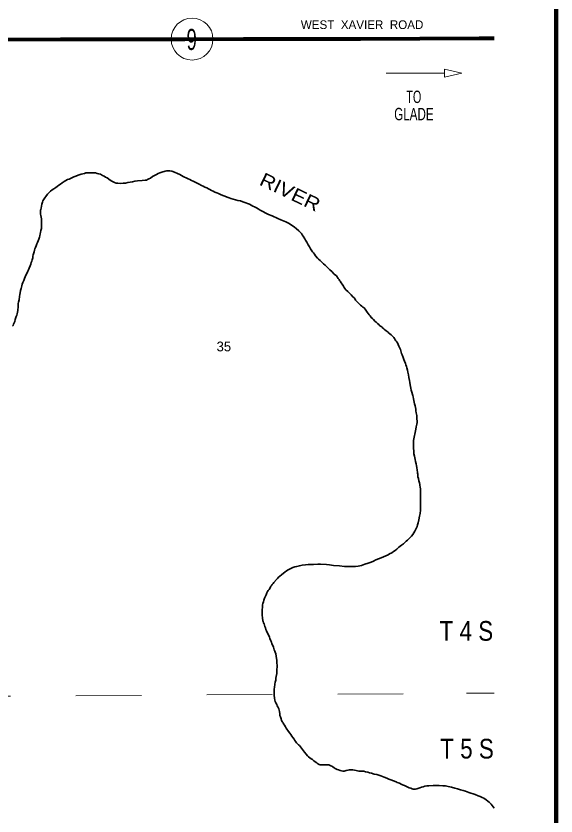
# Model space of a CAD drawing. Extents: x -143 to 192, y -296 to 46.
# Drawn here: x -140.168 to -139.343, y -294.838 to -293.616 of the extents above; entities that cross this region are included whole.
import ezdxf
from ezdxf.enums import TextEntityAlignment as Align

# ---------------------------------------------------------------- set-up
doc = ezdxf.new("R2010")
doc.units = 0
doc.header["$LTSCALE"] = 0.006
doc.linetypes.add('MEDIUM_DASHED', pattern=[4.5, 3, -1.5])
for name, color, linetype, lineweight in [('12', 7, 'Continuous', 80), ('15', 7, 'MEDIUM_DASHED', 13), ('19', 7, 'Continuous', 13), ('25', 7, 'Continuous', 35), ('35', 7, 'Continuous', 13), ('48', 7, 'Continuous', 106)]:
    doc.layers.add(name, color=color, linetype=linetype, lineweight=lineweight)
for name, color, linetype in [('29', 7, 'Continuous'), ('45', 7, 'Continuous'), ('46', 7, 'Continuous'), ('49', 7, 'Continuous')]:
    doc.layers.add(name, color=color, linetype=linetype)

msp = doc.modelspace()

# ---------------------------------------------------------------- linework, layer by layer
at = {"layer": '12'}
msp.add_lwpolyline([(-140.568182, -293.653409), (-140.476894, -293.653409), (-140.3875, -293.652841), (-140.289583, -293.652652), (-140.189773, -293.652273), (-140.099432, -293.651894), (-140.00303, -293.651515), (-139.909848, -293.651515), (-139.819318, -293.651326), (-139.728788, -293.651326), (-139.641477, -293.651326), (-139.550758, -293.650568), (-139.45928, -293.650379), (-139.437311, -293.650379)], dxfattribs=at)
at = {"layer": '15'}
for p, q in [((-140.275947, -294.656061), (-139.479356, -294.650947)), ((-139.479356, -294.650947), (-139.437311, -294.650947))]:
    msp.add_line(p, q, dxfattribs=at)
at = {"layer": '19'}
msp.add_circle((-139.898573, -293.651623), 0.031987, dxfattribs=at)
at = {"layer": '25'}
msp.add_line((-139.441856, -294.820265), (-139.437311, -294.826136), dxfattribs=at)
for points in [[(-140.082008, -293.863258), (-140.079356, -293.862121), (-140.076136, -293.860795), (-140.072348, -293.85947), (-140.067803, -293.858144), (-140.063068, -293.856818)], [(-140.063068, -293.856818), (-140.060985, -293.856061), (-140.058902, -293.855682), (-140.048106, -293.855682)], [(-140.048106, -293.855682), (-140.045833, -293.855871), (-140.043561, -293.856629), (-140.041288, -293.857197), (-140.038636, -293.858144), (-140.035227, -293.859848)], [(-140.035227, -293.859848), (-140.032955, -293.860985), (-140.030682, -293.862311), (-140.02822, -293.863636), (-140.023485, -293.866856)], [(-139.970455, -293.867235), (-139.968182, -293.867045), (-139.966477, -293.866288), (-139.964394, -293.865152), (-139.962311, -293.863826), (-139.959091, -293.861553), (-139.955871, -293.859848)], [(-139.955871, -293.859848), (-139.952652, -293.858333), (-139.950379, -293.857008), (-139.947727, -293.855871), (-139.944508, -293.854735), (-139.939773, -293.85322)], [(-139.939773, -293.85322), (-139.937689, -293.852841), (-139.932576, -293.852841), (-139.929545, -293.853409), (-139.925379, -293.854924)], [(-139.925379, -293.854924), (-139.920833, -293.856629), (-139.917045, -293.858523), (-139.912121, -293.861364)], [(-140.106818, -293.87822), (-140.104735, -293.876515), (-140.102273, -293.874811), (-140.099432, -293.872917), (-140.09697, -293.871023), (-140.09375, -293.869129)], [(-140.09375, -293.869129), (-140.091477, -293.867803), (-140.088826, -293.866288), (-140.086553, -293.865341), (-140.082008, -293.863258)], [(-140.023485, -293.866856), (-140.021023, -293.868561), (-140.019318, -293.869697), (-140.017235, -293.870644), (-140.014394, -293.871402), (-140.011742, -293.87178), (-140.007576, -293.87197)], [(-140.007576, -293.87197), (-140.003977, -293.87178), (-140.000189, -293.871402), (-139.99678, -293.870644), (-139.989773, -293.869508)], [(-139.989773, -293.869508), (-139.986174, -293.86875), (-139.981818, -293.868182), (-139.974621, -293.867424), (-139.970455, -293.867235)], [(-139.912121, -293.861364), (-139.910227, -293.862311), (-139.907576, -293.863636), (-139.904545, -293.864962), (-139.901894, -293.866098), (-139.899242, -293.867424)], [(-139.899242, -293.867424), (-139.89678, -293.86875), (-139.89375, -293.870076), (-139.89072, -293.871591), (-139.887879, -293.873106), (-139.88428, -293.875)], [(-140.119318, -293.888636), (-140.117235, -293.886174), (-140.114962, -293.883902), (-140.112311, -293.882008), (-140.109659, -293.880303), (-140.106818, -293.87822)], [(-139.88428, -293.875), (-139.881629, -293.876136), (-139.878977, -293.877652), (-139.876136, -293.878977), (-139.873485, -293.880492)], [(-139.873485, -293.880492), (-139.871591, -293.881439), (-139.868939, -293.882765), (-139.866477, -293.883902), (-139.863636, -293.885227)], [(-140.127083, -293.900758), (-140.126326, -293.898864), (-140.125379, -293.89697), (-140.124242, -293.895455), (-140.123295, -293.893939), (-140.122159, -293.892045), (-140.119318, -293.888636)], [(-139.863636, -293.885227), (-139.860795, -293.886553), (-139.857955, -293.8875), (-139.855114, -293.888826), (-139.851326, -293.890341)], [(-139.851326, -293.890341), (-139.848295, -293.891667), (-139.844697, -293.892992), (-139.841856, -293.894129)], [(-139.841856, -293.894129), (-139.839394, -293.894886), (-139.835985, -293.895833), (-139.832386, -293.89697), (-139.828409, -293.897917)], [(-140.129735, -293.911742), (-140.129167, -293.909848), (-140.128598, -293.906629), (-140.12803, -293.903598), (-140.127083, -293.900758)], [(-139.828409, -293.897917), (-139.824621, -293.898864), (-139.820833, -293.9), (-139.816288, -293.901515)], [(-139.816288, -293.901515), (-139.813826, -293.902462), (-139.810985, -293.903788), (-139.808333, -293.905114), (-139.805492, -293.906629)], [(-139.805492, -293.906629), (-139.80303, -293.907955), (-139.8, -293.90947), (-139.797538, -293.910985), (-139.794318, -293.912689), (-139.781629, -293.919508)], [(-140.129167, -293.923674), (-140.129545, -293.921023), (-140.129924, -293.91875), (-140.129924, -293.913068), (-140.129735, -293.911742)], [(-139.781629, -293.919508), (-139.776136, -293.92178), (-139.767614, -293.925379)], [(-140.128598, -293.933712), (-140.128598, -293.929356), (-140.128788, -293.926326), (-140.129167, -293.923674)], [(-139.767614, -293.925379), (-139.762879, -293.927462), (-139.755492, -293.930871)], [(-139.755492, -293.930871), (-139.751326, -293.932955), (-139.747159, -293.935417), (-139.742235, -293.938636)], [(-140.129924, -293.94678), (-140.129356, -293.943939), (-140.128788, -293.940909), (-140.128598, -293.938068), (-140.128598, -293.933712)], [(-139.742235, -293.938636), (-139.739394, -293.940909), (-139.735417, -293.944318), (-139.732955, -293.94697)], [(-140.135606, -293.964394), (-140.134848, -293.962121), (-140.133712, -293.959659), (-140.132765, -293.957008), (-140.131818, -293.954356)], [(-140.131818, -293.954356), (-140.13125, -293.951894), (-140.130682, -293.949242), (-140.129924, -293.94678)], [(-139.732955, -293.94697), (-139.731629, -293.948485), (-139.730303, -293.950379), (-139.728788, -293.952841), (-139.726515, -293.956629)], [(-139.726515, -293.956629), (-139.725189, -293.958712), (-139.723485, -293.961932), (-139.721402, -293.965909)], [(-140.139394, -293.973864), (-140.138636, -293.97178), (-140.137689, -293.969697), (-140.136932, -293.967424), (-140.135606, -293.964394)], [(-139.721402, -293.965909), (-139.719318, -293.969129), (-139.717424, -293.97197), (-139.714583, -293.976326)], [(-140.142045, -293.985606), (-140.141667, -293.983144), (-140.141288, -293.98125), (-140.14072, -293.979356), (-140.139962, -293.976515), (-140.139394, -293.973864)], [(-139.714583, -293.976326), (-139.713068, -293.97803), (-139.711742, -293.980303), (-139.709848, -293.982765), (-139.707008, -293.986364)], [(-140.145833, -293.997727), (-140.144886, -293.995265), (-140.144129, -293.992992), (-140.143371, -293.990909), (-140.142614, -293.988826), (-140.142045, -293.985606)], [(-139.707008, -293.986364), (-139.705492, -293.987879), (-139.70303, -293.989962), (-139.700947, -293.991856), (-139.697538, -293.994697)], [(-140.150379, -294.008523), (-140.149242, -294.006061), (-140.148295, -294.003788), (-140.147159, -294.001326), (-140.145833, -293.997727)], [(-139.697538, -293.994697), (-139.695076, -293.99678), (-139.692045, -293.999811), (-139.687879, -294.003977)], [(-139.687879, -294.003977), (-139.685227, -294.006629), (-139.681439, -294.010417), (-139.67803, -294.013068), (-139.675189, -294.017045)], [(-140.155682, -294.020076), (-140.154545, -294.017235), (-140.153598, -294.014773), (-140.152462, -294.012121), (-140.150379, -294.008523)], [(-139.675189, -294.017045), (-139.674053, -294.01875), (-139.673295, -294.020076), (-139.672348, -294.021591), (-139.671023, -294.023674), (-139.669508, -294.026136)], [(-140.159848, -294.032576), (-140.159091, -294.030682), (-140.158712, -294.028598), (-140.157955, -294.026136), (-140.157197, -294.023485), (-140.155682, -294.020076)], [(-139.669508, -294.026136), (-139.668371, -294.027652), (-139.667235, -294.029167), (-139.666098, -294.030871), (-139.664962, -294.032576), (-139.663447, -294.03447), (-139.660795, -294.037121)], [(-140.162121, -294.044886), (-140.161742, -294.041667), (-140.161174, -294.039205), (-140.160417, -294.035795), (-140.159848, -294.032576)], [(-139.660795, -294.037121), (-139.658523, -294.039394), (-139.655492, -294.042424), (-139.652841, -294.045076), (-139.651136, -294.04678)], [(-140.164205, -294.055682), (-140.163636, -294.05322), (-140.162879, -294.05), (-140.162121, -294.044886)], [(-139.651136, -294.04678), (-139.649621, -294.048864), (-139.648674, -294.050189), (-139.647348, -294.052083), (-139.645076, -294.054356), (-139.642614, -294.056629)], [(-140.167235, -294.075568), (-140.166477, -294.073106), (-140.16572, -294.071023), (-140.164773, -294.065909)], [(-140.164773, -294.065909), (-140.164205, -294.060038), (-140.164205, -294.055682)], [(-139.642614, -294.056629), (-139.641098, -294.057955), (-139.639205, -294.05947), (-139.6375, -294.060985), (-139.635795, -294.062311), (-139.63428, -294.064015), (-139.632008, -294.067045)], [(-139.632008, -294.067045), (-139.630871, -294.068561), (-139.629545, -294.070644), (-139.62803, -294.072917), (-139.626705, -294.074432), (-139.625, -294.076705), (-139.623106, -294.078598)], [(-140.172917, -294.090341), (-140.17197, -294.088826), (-140.171212, -294.087121), (-140.170265, -294.085038), (-140.169508, -294.082765), (-140.168561, -294.079924), (-140.167235, -294.075568)], [(-139.623106, -294.078598), (-139.621402, -294.079924), (-139.619318, -294.082197), (-139.617424, -294.083902), (-139.615341, -294.085795), (-139.613447, -294.0875), (-139.611553, -294.089394), (-139.609659, -294.09053)], [(-139.609659, -294.09053), (-139.608333, -294.091667), (-139.607008, -294.093182), (-139.605682, -294.094318), (-139.603977, -294.095644), (-139.602083, -294.097159), (-139.599242, -294.099432)], [(-139.599242, -294.099432), (-139.597917, -294.100568), (-139.596212, -294.101894), (-139.594508, -294.103409), (-139.593182, -294.104545), (-139.591856, -294.106061), (-139.59053, -294.107576), (-139.589394, -294.109091), (-139.588258, -294.110985), (-139.587121, -294.1125)], [(-139.587121, -294.1125), (-139.585985, -294.114015), (-139.584848, -294.11572), (-139.583902, -294.118182), (-139.582765, -294.120644), (-139.581629, -294.122917), (-139.580303, -294.125947)], [(-139.580303, -294.125947), (-139.579735, -294.127652), (-139.579167, -294.129735), (-139.578409, -294.131818), (-139.577462, -294.134091), (-139.576136, -294.138068)], [(-139.576136, -294.138068), (-139.575, -294.140909), (-139.573864, -294.143561), (-139.572538, -294.147159)], [(-139.572538, -294.147159), (-139.57178, -294.149053), (-139.570833, -294.151705), (-139.570455, -294.153977), (-139.569508, -294.157197), (-139.56875, -294.160227)], [(-139.56875, -294.160227), (-139.567992, -294.164394), (-139.567424, -294.168561), (-139.566477, -294.173295)], [(-139.566477, -294.173295), (-139.566098, -294.176326), (-139.565341, -294.179735), (-139.564394, -294.184848)], [(-139.564394, -294.184848), (-139.563636, -294.187879), (-139.562689, -294.191098), (-139.561932, -294.194697)], [(-139.561932, -294.194697), (-139.561364, -294.195833), (-139.560985, -294.198106), (-139.560227, -294.201326), (-139.55947, -294.206061)], [(-139.55947, -294.206061), (-139.558712, -294.208523), (-139.557765, -294.211742), (-139.556818, -294.216667)], [(-139.556818, -294.216667), (-139.556629, -294.219508), (-139.556061, -294.222538), (-139.555303, -294.226326)], [(-139.555303, -294.226326), (-139.555114, -294.229545), (-139.554924, -294.237311)], [(-139.554924, -294.237311), (-139.555303, -294.239962), (-139.556061, -294.24375), (-139.556818, -294.247538)], [(-139.560417, -294.275568), (-139.560417, -294.267045), (-139.560417, -294.264773), (-139.55947, -294.259848), (-139.557765, -294.252462), (-139.556818, -294.247538)], [(-139.559659, -294.285038), (-139.559848, -294.282197), (-139.560417, -294.275568)], [(-139.557197, -294.296591), (-139.557765, -294.293939), (-139.558333, -294.291288), (-139.558902, -294.288826), (-139.559659, -294.285038)], [(-139.555303, -294.306061), (-139.555871, -294.30322), (-139.556439, -294.300379), (-139.557197, -294.296591)], [(-139.553598, -294.316098), (-139.554167, -294.314773), (-139.554356, -294.313068), (-139.554924, -294.310227), (-139.555303, -294.306061)], [(-139.552083, -294.326326), (-139.552841, -294.322917), (-139.553598, -294.320076), (-139.553598, -294.316098)], [(-139.549811, -294.339205), (-139.55, -294.335606), (-139.550379, -294.333333), (-139.550568, -294.331818), (-139.551326, -294.329167), (-139.552083, -294.326326)], [(-139.550189, -294.376326), (-139.549811, -294.371212), (-139.549432, -294.3625), (-139.549432, -294.351705), (-139.549811, -294.339205)], [(-139.552083, -294.385985), (-139.550947, -294.380492), (-139.550189, -294.376326)], [(-139.555492, -294.398106), (-139.554924, -294.396023), (-139.553977, -294.393371), (-139.55322, -294.39072), (-139.552083, -294.385985)], [(-139.563447, -294.410795), (-139.561553, -294.408333), (-139.560038, -294.405871), (-139.558333, -294.403409), (-139.557008, -294.401136), (-139.555492, -294.398106)], [(-139.575568, -294.422538), (-139.573864, -294.420833), (-139.571591, -294.41875), (-139.569508, -294.417045), (-139.567424, -294.415152), (-139.565341, -294.413068), (-139.563447, -294.410795)], [(-139.593371, -294.436174), (-139.59072, -294.43447), (-139.588258, -294.432576), (-139.585606, -294.430492)], [(-139.585606, -294.430492), (-139.582576, -294.427841), (-139.578598, -294.424811), (-139.575568, -294.422538)], [(-139.625189, -294.450379), (-139.621402, -294.448864), (-139.617614, -294.447159), (-139.613826, -294.445455), (-139.609848, -294.443939)], [(-139.609848, -294.443939), (-139.60625, -294.442235), (-139.602462, -294.44072), (-139.599242, -294.439394), (-139.59678, -294.438068), (-139.593371, -294.436174)], [(-139.744508, -294.458902), (-139.741477, -294.457955), (-139.738636, -294.457008), (-139.734659, -294.456061), (-139.730303, -294.455114), (-139.725189, -294.454545)], [(-139.725189, -294.454545), (-139.721212, -294.454167), (-139.713258, -294.454167), (-139.70625, -294.453788)], [(-139.70625, -294.453788), (-139.702462, -294.453788), (-139.693182, -294.454356), (-139.688826, -294.454735)], [(-139.688826, -294.454735), (-139.682576, -294.455492), (-139.673485, -294.456439)], [(-139.673485, -294.456439), (-139.66572, -294.457008), (-139.657955, -294.457008)], [(-139.657955, -294.457008), (-139.651705, -294.457197), (-139.648864, -294.457197), (-139.644886, -294.456629), (-139.639962, -294.455492)], [(-139.639962, -294.455492), (-139.63447, -294.453788), (-139.629735, -294.452083), (-139.625189, -294.450379)], [(-139.769697, -294.476894), (-139.767992, -294.475379), (-139.766288, -294.473674), (-139.764394, -294.47178), (-139.761932, -294.469697), (-139.759091, -294.467614)], [(-139.759091, -294.467614), (-139.756629, -294.46572), (-139.754167, -294.464015), (-139.751515, -294.462311), (-139.748485, -294.460795), (-139.744508, -294.458902)], [(-139.77803, -294.487121), (-139.776894, -294.485985), (-139.775947, -294.484848), (-139.774811, -294.483333), (-139.773485, -294.481439), (-139.769697, -294.476894)], [(-139.785606, -294.500379), (-139.784848, -294.498864), (-139.784091, -294.497348), (-139.783144, -294.495455), (-139.782386, -294.493939), (-139.780871, -294.492235), (-139.779924, -294.49072), (-139.77803, -294.487121)], [(-139.79072, -294.51553), (-139.790341, -294.513826), (-139.789583, -294.511364), (-139.788826, -294.508523), (-139.787879, -294.505682), (-139.786553, -294.502652), (-139.785606, -294.500379)], [(-139.791288, -294.525189), (-139.790909, -294.517614), (-139.79072, -294.51553)], [(-139.79053, -294.540341), (-139.791098, -294.535795), (-139.791477, -294.531439), (-139.791477, -294.527083), (-139.791288, -294.525189)], [(-139.788636, -294.544886), (-139.789205, -294.543182), (-139.789962, -294.541477), (-139.79053, -294.540341)], [(-139.785038, -294.555492), (-139.785985, -294.55322), (-139.786553, -294.551136), (-139.7875, -294.548674), (-139.788636, -294.544886)], [(-139.779735, -294.567235), (-139.780492, -294.565152), (-139.781439, -294.562689), (-139.782765, -294.560038), (-139.785038, -294.555492)], [(-139.775758, -294.576894), (-139.776515, -294.575189), (-139.777462, -294.572917), (-139.778409, -294.570644), (-139.779735, -294.567235)], [(-139.772159, -294.586553), (-139.772917, -294.58447), (-139.773485, -294.582576), (-139.774242, -294.580492), (-139.775758, -294.576894)], [(-139.769508, -294.597727), (-139.770076, -294.594318), (-139.770644, -294.59072), (-139.771402, -294.588258), (-139.772159, -294.586553)], [(-139.768561, -294.60928), (-139.768561, -294.607765), (-139.768939, -294.605114), (-139.769129, -294.600189), (-139.769508, -294.597727)], [(-139.769129, -294.620644), (-139.769129, -294.61553), (-139.768561, -294.60928)], [(-139.770833, -294.630682), (-139.770455, -294.62803), (-139.770076, -294.625), (-139.769129, -294.620644)], [(-139.773295, -294.644129), (-139.772727, -294.641856), (-139.772348, -294.637121), (-139.771402, -294.633712), (-139.770833, -294.630682)], [(-139.771591, -294.663258), (-139.772159, -294.661174), (-139.772538, -294.658523), (-139.773106, -294.653788), (-139.773295, -294.644129)], [(-139.765909, -294.674432), (-139.766477, -294.673485), (-139.767614, -294.671591), (-139.768561, -294.669886), (-139.769318, -294.667803), (-139.770455, -294.66553), (-139.771591, -294.663258)], [(-139.763636, -294.686742), (-139.764394, -294.684848), (-139.764583, -294.682197), (-139.764962, -294.678598), (-139.765909, -294.674432)], [(-139.75947, -294.695833), (-139.760417, -294.695076), (-139.761174, -294.693939), (-139.762121, -294.692235), (-139.762689, -294.690152), (-139.763636, -294.686742)], [(-139.752273, -294.707576), (-139.753598, -294.705682), (-139.754735, -294.703977), (-139.755871, -294.702083), (-139.757197, -294.699811), (-139.758712, -294.697538), (-139.75947, -294.695833)], [(-139.744508, -294.718371), (-139.746023, -294.716288), (-139.747538, -294.713826), (-139.749053, -294.711932), (-139.751136, -294.70928), (-139.752273, -294.707576)], [(-139.734659, -294.730871), (-139.735985, -294.729545), (-139.7375, -294.72822), (-139.739015, -294.726515), (-139.739962, -294.724811), (-139.741477, -294.723106), (-139.742803, -294.721023), (-139.744508, -294.718371)], [(-139.726894, -294.74072), (-139.728409, -294.738636), (-139.729735, -294.736742), (-139.731439, -294.734848), (-139.733144, -294.732765), (-139.734659, -294.730871)], [(-139.714773, -294.752273), (-139.716667, -294.751136), (-139.718561, -294.749621), (-139.720455, -294.747917), (-139.722348, -294.746212), (-139.724242, -294.744129), (-139.726894, -294.74072)], [(-139.702652, -294.760227), (-139.704356, -294.759659), (-139.70625, -294.758712), (-139.708144, -294.757386), (-139.710606, -294.755682), (-139.7125, -294.753977), (-139.714773, -294.752273)], [(-139.685038, -294.762311), (-139.686364, -294.761553), (-139.687689, -294.760985), (-139.689773, -294.760417), (-139.700758, -294.760417), (-139.702652, -294.760227)], [(-139.674811, -294.767992), (-139.676705, -294.767235), (-139.679735, -294.76572), (-139.681629, -294.764583), (-139.683333, -294.763447), (-139.685038, -294.762311)], [(-139.666098, -294.769697), (-139.668371, -294.769697), (-139.670265, -294.769508), (-139.672538, -294.768939), (-139.674811, -294.767992)], [(-139.65322, -294.767803), (-139.655871, -294.767614), (-139.658333, -294.767992), (-139.660606, -294.768561), (-139.663068, -294.768939), (-139.666098, -294.769697)], [(-139.64053, -294.769886), (-139.643561, -294.769697), (-139.645833, -294.769318), (-139.648106, -294.76875), (-139.650568, -294.768182), (-139.65322, -294.767803)], [(-139.624621, -294.772917), (-139.627462, -294.772159), (-139.630303, -294.771402), (-139.633523, -294.770644), (-139.636364, -294.770076), (-139.64053, -294.769886)], [(-139.605303, -294.779167), (-139.607576, -294.77822), (-139.610417, -294.777083), (-139.613447, -294.776136), (-139.616477, -294.775189), (-139.620265, -294.774242), (-139.624621, -294.772917)], [(-139.586742, -294.786174), (-139.590909, -294.78447), (-139.594697, -294.783144), (-139.597727, -294.782008), (-139.601136, -294.780682), (-139.605303, -294.779167)], [(-139.570076, -294.793561), (-139.572159, -294.792614), (-139.574242, -294.791856), (-139.576894, -294.79072), (-139.579356, -294.789583), (-139.581629, -294.788447), (-139.585227, -294.786932), (-139.586742, -294.786174)], [(-139.553788, -294.796212), (-139.555303, -294.79697), (-139.557008, -294.797159), (-139.560606, -294.797159), (-139.5625, -294.79678), (-139.564394, -294.795833), (-139.566667, -294.795076), (-139.570076, -294.793561)], [(-139.536932, -294.792045), (-139.539773, -294.792424), (-139.542803, -294.792992), (-139.545455, -294.79375), (-139.547917, -294.794318), (-139.550568, -294.795265), (-139.553788, -294.796212)], [(-139.521212, -294.791667), (-139.530114, -294.791667), (-139.536932, -294.792045)], [(-139.507576, -294.793182), (-139.511174, -294.792424), (-139.51553, -294.792045), (-139.521212, -294.791667)], [(-139.493182, -294.79697), (-139.497159, -294.795833), (-139.502273, -294.794508), (-139.507576, -294.793182)], [(-139.481061, -294.800568), (-139.484659, -294.799242), (-139.488258, -294.798295), (-139.493182, -294.79697)], [(-139.465909, -294.805492), (-139.468939, -294.804356), (-139.472538, -294.80322), (-139.475568, -294.802273), (-139.478409, -294.801326), (-139.481061, -294.800568)], [(-139.45303, -294.811364), (-139.455492, -294.810038), (-139.458333, -294.808712), (-139.461553, -294.807386), (-139.465909, -294.805492)], [(-139.441856, -294.820265), (-139.442992, -294.818939), (-139.444886, -294.817424), (-139.446591, -294.81572), (-139.449432, -294.813636), (-139.45303, -294.811364)]]:
    msp.add_lwpolyline(points, dxfattribs=at)
at = {"layer": '35'}
msp.add_line((-139.512879, -293.703598), (-139.602083, -293.703598), dxfattribs=at)
msp.add_lwpolyline([(-139.512689, -293.697538), (-139.486364, -293.703598), (-139.512879, -293.709848)], close=True, dxfattribs=at)
at = {"layer": '48'}
msp.add_lwpolyline([(-143.225189, -296.122727), (-143.225189, -292.240152), (-139.342614, -292.240152), (-139.342614, -296.122727)], close=True, dxfattribs=at)
msp.add_lwpolyline([(-143.225189, -296.122727), (-143.225189, -292.240152), (-139.342614, -292.240152), (-139.342614, -296.122727)], close=True, dxfattribs=at)

# ---------------------------------------------------------------- texts
at = {"layer": '19', "width": 0.65}
msp.add_text('9', height=0.0322, dxfattribs=at).set_placement((-139.899148, -293.668182), align=Align.CENTER)
at = {"layer": '29', "width": 1.15}
msp.add_text('RIVER', height=0.02083, rotation=334.396, dxfattribs=at).set_placement((-139.753176, -293.894637), align=Align.CENTER)
at = {"layer": '35'}
for s, width, p in [('TO', 0.65, (-139.559754, -293.749242)), ('GLADE', 0.7, (-139.559659, -293.775568))]:
    msp.add_text(s, height=0.01894, dxfattribs=dict(at, width=width)).set_placement(p, align=Align.CENTER)
at = {"layer": '45'}
msp.add_text('35', height=0.01496, dxfattribs=at).set_placement((-139.85, -294.128598), align=Align.CENTER)
at = {"layer": '46', "width": 0.85}
for s, p in [('T 4 S', (-139.479451, -294.570644)), ('T 5 S', (-139.478504, -294.750568))]:
    msp.add_text(s, height=0.03011, dxfattribs=at).set_placement(p, align=Align.CENTER)
at = {"layer": '49'}
msp.add_text('WEST  XAVIER  ROAD', height=0.01326, dxfattribs=at).set_placement((-139.638826, -293.636174), align=Align.CENTER)

doc.saveas('drawing.dxf')
